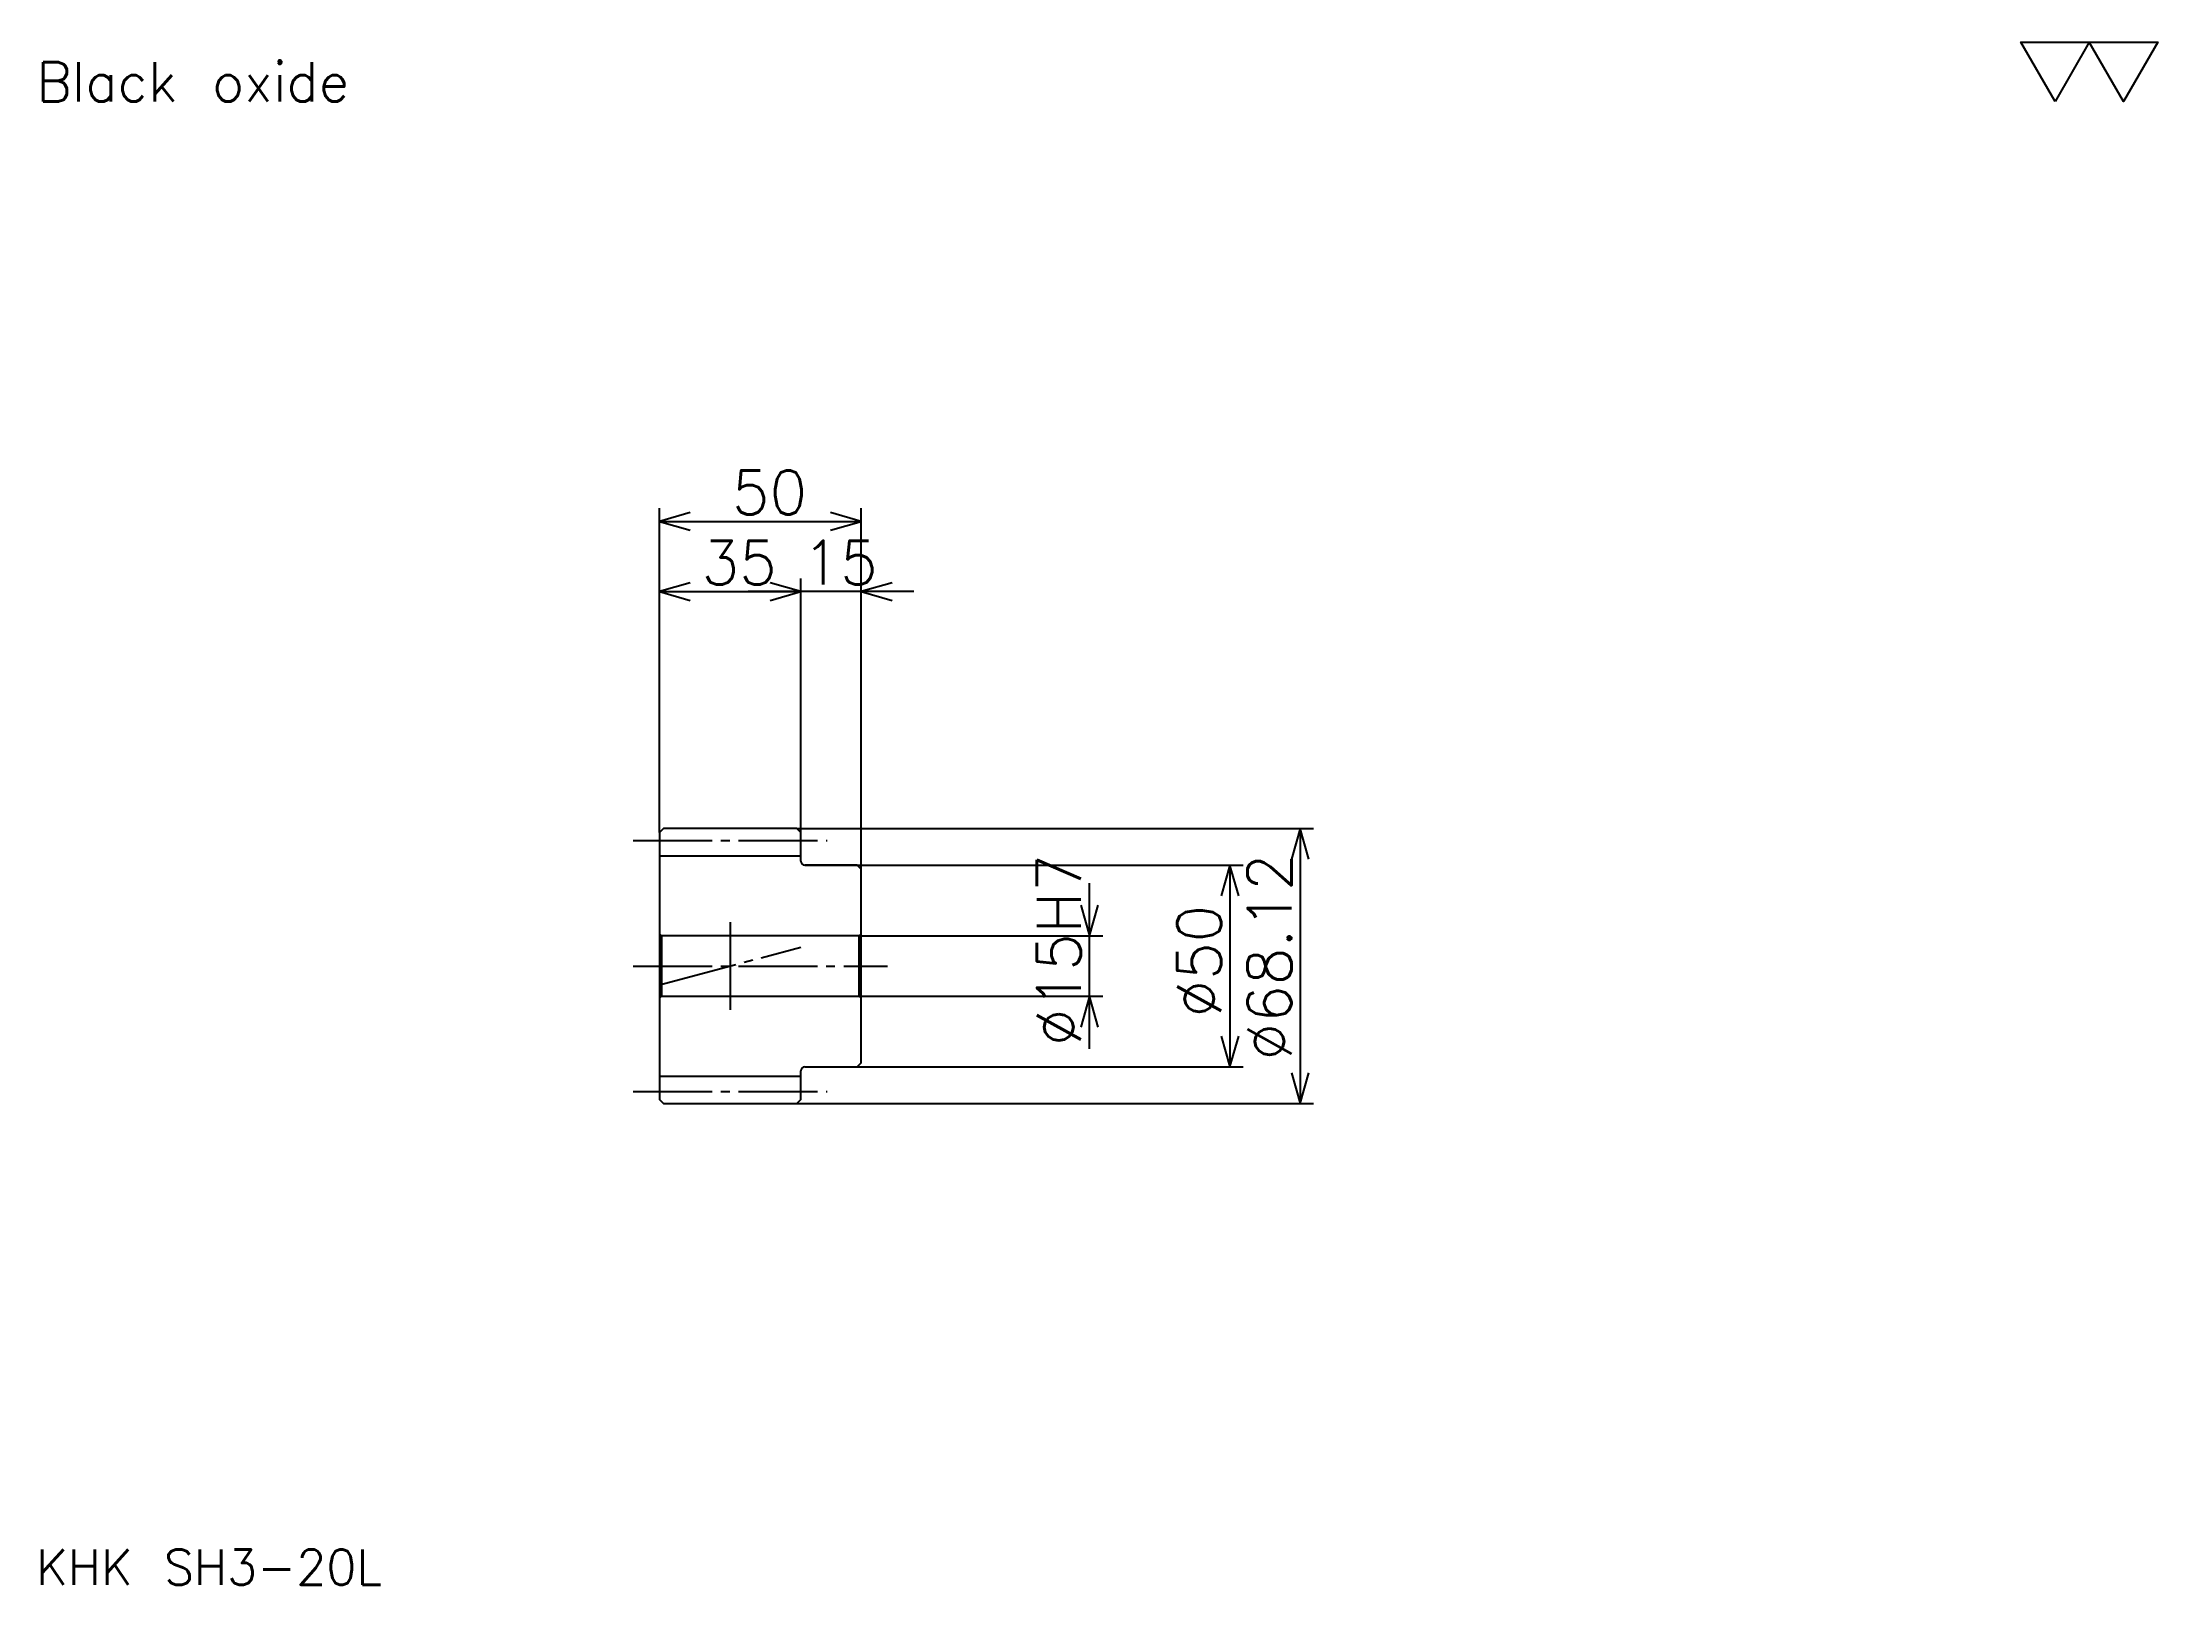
# Model space of a CAD drawing. Extents: x 23 to 547, y 24 to 406.
import ezdxf

# ---------------------------------------------------------------- set-up
doc = ezdxf.new("R2010")
doc.units = 0
doc.linetypes.add('DASHDOT', pattern=[26.086956, 19.565217, -2.173913, 2.173913, -2.173913])
doc.layers.get('0').update_dxf_attribs({"linetype": 'CONTINUOUS'})
doc.layers.add('DASHDOT', color=6, linetype='DASHDOT')
doc.styles.add('KANJI', font='TXT', dxfattribs={"bigfont": 'BIGFONT'})

msp = doc.modelspace()

# ---------------------------------------------------------------- linework, layer by layer
at = {"color": 5}
for p, q in [((176.086945, 211.232208), (176.086945, 290.580017)), ((226.086945, 211.232208), (226.086945, 290.580017)), ((176.086945, 287.319153), (226.086945, 287.319153)), ((211.086945, 211.232208), (211.086945, 273.188721)), ((176.086945, 269.927856), (211.086945, 269.927856)), ((239.130432, 269.927856), (198.043472, 269.927856)), ((176.086945, 210.232208), (176.086945, 211.232208)), ((210.086945, 211.232208), (226.086945, 211.232208)), ((211.086945, 210.232208), (211.086945, 211.232208)), ((226.086945, 211.232208), (338.043457, 211.232208)), ((226.086945, 201.17392), (226.086945, 211.232208)), ((334.782593, 211.232208), (334.782593, 143.115631)), ((212.086945, 202.17392), (226.086945, 202.17392)), ((226.086945, 202.17392), (320.652161, 202.17392)), ((317.391296, 202.17392), (317.391296, 152.17392)), ((282.608704, 156.630447), (282.608704, 197.717392)), ((226.086945, 184.67392), (285.869568, 184.67392)), ((226.086945, 169.67392), (285.869568, 169.67392)), ((212.086945, 152.17392), (226.086945, 152.17392)), ((226.086945, 152.17392), (320.652161, 152.17392)), ((210.086945, 143.115631), (226.086945, 143.115631)), ((226.086945, 143.115631), (338.043457, 143.115631))]:
    msp.add_line(p, q, dxfattribs=at)
at = {"color": 4}
for p, q in [((176.086945, 204.482208), (211.086945, 204.482208)), ((176.586945, 184.67392), (176.586945, 169.67392)), ((225.586945, 184.67392), (226.086945, 185.17392)), ((225.586945, 169.67392), (226.086945, 169.17392)), ((176.086945, 149.865631), (211.086945, 149.865631))]:
    msp.add_line(p, q, dxfattribs=at)
at = {"color": 7}
msp.add_line((193.586945, 188.043488), (193.586945, 166.304352), dxfattribs=at)
msp.add_lwpolyline([(521.739136, 391.304352), (513.260864, 406), (547.17395, 406), (538.695679, 391.304352), (530.217407, 406), (521.739136, 391.304352)], dxfattribs=at)
at = {"color": 5}
for points in [[(183.695633, 289.493073), (176.086945, 287.319153), (183.695633, 285.145264)], [(218.478241, 285.145264), (226.086945, 287.319153), (218.478241, 289.493073)], [(183.695633, 272.101776), (176.086945, 269.927856), (183.695633, 267.753937)], [(203.478241, 267.753937), (211.086945, 269.927856), (203.478241, 272.101776)], [(203.478241, 267.753937), (211.086945, 269.927856), (203.478241, 272.101776)], [(233.695648, 272.101776), (226.086945, 269.927856), (233.695648, 267.753937)], [(336.956512, 203.623505), (334.782593, 211.232208), (332.608673, 203.623505)], [(319.565216, 194.565216), (317.391296, 202.17392), (315.217377, 194.565216)], [(280.434784, 192.282623), (282.608704, 184.67392), (284.782593, 192.282623)], [(284.782593, 162.065216), (282.608704, 169.67392), (280.434784, 162.065216)], [(315.217377, 159.782623), (317.391296, 152.17392), (319.565216, 159.782623)], [(332.608673, 150.724335), (334.782593, 143.115631), (336.956512, 150.724335)]]:
    msp.add_lwpolyline(points, dxfattribs=at)
at = {"color": 4}
for points in [[(211.086945, 203.17392), (211.086945, 210.232208), (210.086945, 211.232208), (177.086945, 211.232208), (176.086945, 210.232208), (176.086945, 169.17392)], [(212.086945, 152.17392), (225.086945, 152.17392), (226.086945, 153.17392), (226.086945, 201.17392), (225.086945, 202.17392), (212.086945, 202.17392)], [(176.086945, 169.17392), (176.586945, 169.67392), (225.586945, 169.67392), (225.586945, 184.67392), (176.586945, 184.67392), (176.086945, 185.17392)], [(176.086945, 169.17392), (176.086945, 144.115631), (177.086945, 143.115631), (210.086945, 143.115631), (211.086945, 144.115631), (211.086945, 151.17392)]]:
    msp.add_lwpolyline(points, dxfattribs=at)
for centre, start, end in [((212.086945, 203.17392), 180, 270), ((212.086945, 151.17392), 90, 180)]:
    msp.add_arc(centre, 1, start, end, dxfattribs=at)
at = {"layer": 'DASHDOT', "color": 7}
for p, q in [((169.565201, 208.232208), (217.608688, 208.232208)), ((176.086945, 172.484802), (211.086945, 181.863037)), ((169.565201, 177.17392), (232.608688, 177.17392)), ((169.565201, 146.115631), (217.608688, 146.115631))]:
    msp.add_line(p, q, dxfattribs=at)

# ---------------------------------------------------------------- texts
at = {"color": 7, "style": 'KANJI'}
for s, height, p in [('Black oxide', 9.782609, (21.73913, 391.304352)), ('50', 10.869565, (194.021729, 289.058289)), ('35', 10.869565, (186.521729, 271.666992)), ('15', 10.869565, (211.521729, 271.666992)), ('KHK SH3-20L', 8.695652, (21.73913, 23.913044))]:
    msp.add_text(s, height=height, dxfattribs=at).set_placement(p)
for s, p in [('%%c15H7', (280.434784, 157.33696)), ('%%c68.12', (332.608673, 153.804352)), ('%%c50', (315.217377, 164.402176))]:
    msp.add_text(s, height=10.869565, rotation=90, dxfattribs=at).set_placement(p)

doc.saveas('drawing.dxf')
